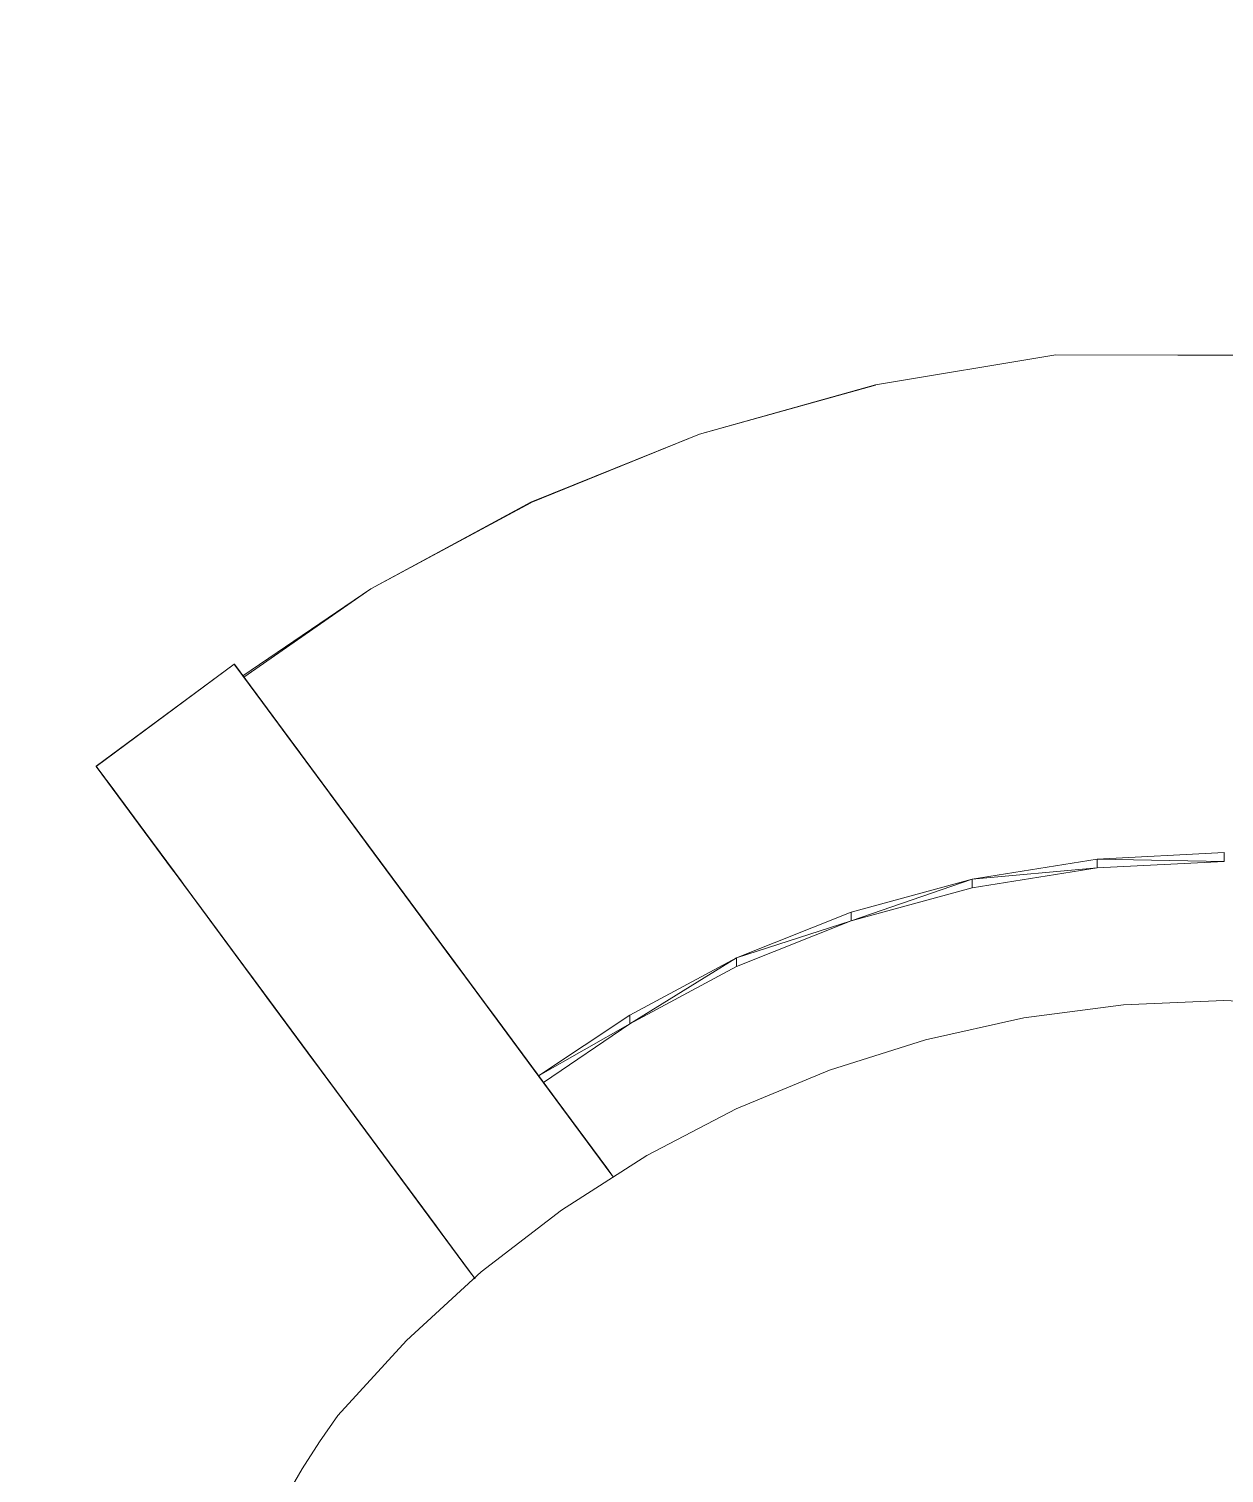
# Model space of a CAD drawing. Extents: x -566 to 72611, y -487 to 32334.
# Drawn here: x 143.6 to 151.44, y 69.46 to 78.94 of the extents above; entities that cross this region are included whole.
import ezdxf

# ---------------------------------------------------------------- set-up
doc = ezdxf.new("R2010")
doc.units = 0
doc.header["$LTSCALE"] = 0.5
doc.header["$MEASUREMENT"] = 0
doc.layers.add('floor', color=7, linetype='CONTINUOUS', lineweight=5, true_color=0xcfcfcf)
doc.layers.add('layout', color=7, linetype='CONTINUOUS', lineweight=5, true_color=0xcfcfcf)

msp = doc.modelspace()

# ---------------------------------------------------------------- hatches: boundary and pattern name
at = {"layer": 'floor'}
h = msp.add_hatch(dxfattribs=at)
h.set_pattern_fill('ANSI37', color=256, scale=100, angle=45)
h.set_pattern_definition([(90, (243.028, 267.632), (-12.5, 9e-16), []), (180, (243.028, 267.632), (-9e-16, -12.5), [])])
h.paths.add_polyline_path([(253.46925, 349.5), (154.11744, 349.5), (154.11744, 348.5), (101.14781, 348.5), (101.14781, 349.5), (0, 349.5), (0, 344.5), (36, 344.5, -0.338357), (0, 308.66941), (0, 308.5), (0, 173.75), (253.46925, 173.75)])
h.paths.add_polyline_path([(36, 344.5), (0, 344.5), (0, 308.66941, 0.338357)], flags=17)
h.paths.add_polyline_path([(253.46925, 173.75), (0, 173.75), (0, 173.74997), (0, 169.75), (253.46925, 169.75)])
h.paths.add_polyline_path([(253.46925, 169.75), (0, 169.75), (0, 149.21137), (36, 149.21137, -0.338357), (0, 113.38078), (0, 113.21137), (0, 29.94998), (0, -5), (253.46925, -5)])
h.paths.add_polyline_path([(36, 149.21137), (0, 149.21137), (0, 113.38078, 0.338357)], flags=17)
h.paths.add_polyline_path([(575.25, 169.75), (510, 169.75), (474.75, 169.75), (327.5, 169.75), (285.46925, 169.75), (285.46925, 165.75), (253.46925, 165.75), (253.46925, -5), (263.99725, -5), (263.99725, 95.99051), (287, 95.99051), (287, 97.5), (292, 97.5), (292, -5), (341.25, -5), (341.25, 13.02988), (341.25012, 15.02988), (346.24839, 15.02988, 0.3610852), (374.08728, 41.24999), (346.25012, 41.24999), (346.25012, 42.99999), (341.25, 42.99999), (341.25, 44.99999), (341.25, 97.5), (357.75, 97.5), (405.75, 97.5), (575.25, 97.5)])

# ---------------------------------------------------------------- linework, layer by layer
at = {"layer": 'layout'}
for points in [[(149.15619, 76.60137, 98.96098), (149.15619, 76.60137, 98.96098), (149.15707, 76.60015, 99.00117), (150.34036, 76.79638, 98.95024)], [(152.73882, 76.79241, 98.96279), (152.73882, 76.79241, 98.96279), (150.34036, 76.79638, 98.95024), (152.73806, 76.79119, 99.00298)], [(149.15619, 76.60137, 98.96098), (149.15619, 76.60137, 98.96098), (149.15615, 76.59881, 98.92074), (148.00245, 76.27763, 98.9829)], [(146.89417, 75.82964, 99.01575), (146.89417, 75.82964, 99.01575), (146.89606, 75.8289, 99.05592), (148.00245, 76.27763, 98.9829)], [(146.89417, 75.82964, 99.01575), (146.89417, 75.82964, 99.01575), (146.89392, 75.82707, 98.97552), (145.84549, 75.26297, 99.05909)], [(145.01198, 74.68268, 99.38858), (145.01198, 74.68268, 99.38858), (145.0056, 74.69131, 99.41594), (145.84549, 75.26297, 99.05909)], [(144.04286, 74.09808, 99.13116), (144.04286, 74.09808, 99.13116), (144.04365, 74.0971, 99.17127), (144.94908, 74.76774, 99.13116)], [(144.94908, 74.76774, 99.13116), (144.94908, 74.76774, 99.13116), (145.5591, 73.94234, 98.9153), (145.00365, 74.69388, 98.91173)], [(145.50568, 74.01461, 99.05018), (145.50568, 74.01461, 99.05018), (145.5591, 73.94234, 98.9153), (144.94908, 74.76774, 99.13116)], [(145.4508, 74.08896, 99.18358), (145.4508, 74.08896, 99.18358), (145.50568, 74.01461, 99.05018), (144.94908, 74.76774, 99.13116)], [(144.94981, 74.76676, 99.17127), (144.94981, 74.76676, 99.17127), (145.4508, 74.08896, 99.18358), (144.94908, 74.76774, 99.13116)], [(144.95327, 74.76211, 99.21101), (144.95327, 74.76211, 99.21101), (145.4508, 74.08896, 99.18358), (144.94981, 74.76676, 99.17127)], [(145.39446, 74.16514, 99.31546), (145.39446, 74.16514, 99.31546), (145.4508, 74.08896, 99.18358), (144.95327, 74.76211, 99.21101)], [(144.95942, 74.7538, 99.24994), (144.95942, 74.7538, 99.24994), (145.39446, 74.16514, 99.31546), (144.95327, 74.76211, 99.21101)], [(144.96818, 74.74193, 99.28759), (144.96818, 74.74193, 99.28759), (145.39446, 74.16514, 99.31546), (144.95942, 74.7538, 99.24994)], [(144.97944, 74.72677, 99.32354), (144.97944, 74.72677, 99.32354), (145.39446, 74.16514, 99.31546), (144.96818, 74.74193, 99.28759)], [(145.37827, 74.18703, 99.349), (145.37827, 74.18703, 99.349), (145.39446, 74.16514, 99.31546), (144.97944, 74.72677, 99.32354)], [(144.99307, 74.70831, 99.35736), (144.99307, 74.70831, 99.35736), (145.37827, 74.18703, 99.349), (144.97944, 74.72677, 99.32354)], [(145.36014, 74.21161, 99.37991), (145.36014, 74.21161, 99.37991), (145.37827, 74.18703, 99.349), (144.99307, 74.70831, 99.35736)], [(145.00895, 74.68679, 99.38866), (145.00895, 74.68679, 99.38866), (145.36014, 74.21161, 99.37991), (144.99307, 74.70831, 99.35736)], [(145.00365, 74.69388, 98.91173), (145.00365, 74.69388, 98.91173), (145.61106, 73.87203, 98.77898), (145.05659, 74.62222, 98.69127)], [(145.5591, 73.94234, 98.9153), (145.5591, 73.94234, 98.9153), (145.61106, 73.87203, 98.77898), (145.00365, 74.69388, 98.91173)], [(145.34019, 74.23863, 99.40791), (145.34019, 74.23863, 99.40791), (145.36014, 74.21161, 99.37991), (145.00895, 74.68679, 99.38866)], [(145.02684, 74.66257, 99.41708), (145.02684, 74.66257, 99.41708), (145.34019, 74.23863, 99.40791), (145.00895, 74.68679, 99.38866)], [(145.31865, 74.26773, 99.43272), (145.31865, 74.26773, 99.43272), (145.34019, 74.23863, 99.40791), (145.02684, 74.66257, 99.41708)], [(145.04661, 74.6358, 99.44228), (145.04661, 74.6358, 99.44228), (145.31865, 74.26773, 99.43272), (145.02684, 74.66257, 99.41708)], [(145.29565, 74.29891, 99.45412), (145.29565, 74.29891, 99.45412), (145.31865, 74.26773, 99.43272), (145.04661, 74.6358, 99.44228)], [(145.06791, 74.60694, 99.46399), (145.06791, 74.60694, 99.46399), (145.29565, 74.29891, 99.45412), (145.04661, 74.6358, 99.44228)], [(145.05659, 74.62222, 98.69127), (145.05659, 74.62222, 98.69127), (145.71048, 73.73765, 98.50219), (145.10788, 74.55289, 98.46982)], [(145.6615, 73.8038, 98.64127), (145.6615, 73.8038, 98.64127), (145.71048, 73.73765, 98.50219), (145.05659, 74.62222, 98.69127)], [(145.61106, 73.87203, 98.77898), (145.61106, 73.87203, 98.77898), (145.6615, 73.8038, 98.64127), (145.05659, 74.62222, 98.69127)], [(145.27149, 74.33156, 99.47189), (145.27149, 74.33156, 99.47189), (145.29565, 74.29891, 99.45412), (145.06791, 74.60694, 99.46399)], [(145.08141, 74.58872, 99.47467), (145.08141, 74.58872, 99.47467), (145.27149, 74.33156, 99.47189), (145.06791, 74.60694, 99.46399)], [(145.2463, 74.36556, 99.48589), (145.2463, 74.36556, 99.48589), (145.27149, 74.33156, 99.47189), (145.08141, 74.58872, 99.47467)], [(145.11439, 74.54409, 99.49591), (145.11439, 74.54409, 99.49591), (145.2463, 74.36556, 99.48589), (145.08141, 74.58872, 99.47467)], [(145.08141, 74.58872, 99.47467), (145.08141, 74.58872, 99.47467), (145.0906, 74.57624, 99.48193), (145.11439, 74.54409, 99.49591)], [(145.10788, 74.55289, 98.46982), (145.10788, 74.55289, 98.46982), (145.75788, 73.67345, 98.3618), (145.15741, 74.48588, 98.2474)], [(145.71048, 73.73765, 98.50219), (145.71048, 73.73765, 98.50219), (145.75788, 73.67345, 98.3618), (145.10788, 74.55289, 98.46982)], [(145.22044, 74.40065, 99.49599), (145.22044, 74.40065, 99.49599), (145.2463, 74.36556, 99.48589), (145.11439, 74.54409, 99.49591)], [(145.1408, 74.50838, 99.50204), (145.1408, 74.50838, 99.50204), (145.22044, 74.40065, 99.49599), (145.11439, 74.54409, 99.49591)], [(145.19404, 74.43636, 99.50208), (145.19404, 74.43636, 99.50208), (145.22044, 74.40065, 99.49599), (145.1408, 74.50838, 99.50204)], [(145.16739, 74.47243, 99.5041), (145.16739, 74.47243, 99.5041), (145.19404, 74.43636, 99.50208), (145.1408, 74.50838, 99.50204)], [(145.15741, 74.48588, 98.2474), (145.15741, 74.48588, 98.2474), (145.84812, 73.55142, 98.07724), (145.20529, 74.42107, 98.02406)], [(145.80376, 73.61133, 98.22014), (145.80376, 73.61133, 98.22014), (145.84812, 73.55142, 98.07724), (145.15741, 74.48588, 98.2474)], [(145.75788, 73.67345, 98.3618), (145.75788, 73.67345, 98.3618), (145.80376, 73.61133, 98.22014), (145.15741, 74.48588, 98.2474)], [(145.20529, 74.42107, 98.02406), (145.20529, 74.42107, 98.02406), (145.89083, 73.49358, 97.93317), (145.25141, 74.35871, 97.79981)], [(145.84812, 73.55142, 98.07724), (145.84812, 73.55142, 98.07724), (145.89083, 73.49358, 97.93317), (145.20529, 74.42107, 98.02406)], [(145.25141, 74.35871, 97.79981), (145.25141, 74.35871, 97.79981), (145.97163, 73.38426, 97.64159), (145.29589, 74.29855, 97.57471)], [(145.93202, 73.43782, 97.78793), (145.93202, 73.43782, 97.78793), (145.97163, 73.38426, 97.64159), (145.25141, 74.35871, 97.79981)], [(145.89083, 73.49358, 97.93317), (145.89083, 73.49358, 97.93317), (145.93202, 73.43782, 97.78793), (145.25141, 74.35871, 97.79981)], [(145.29589, 74.29855, 97.57471), (145.29589, 74.29855, 97.57471), (146.01477, 73.32581, 97.40278), (145.3386, 74.24071, 97.34877)], [(145.97163, 73.38426, 97.64159), (145.97163, 73.38426, 97.64159), (146.01477, 73.32581, 97.40278), (145.29589, 74.29855, 97.57471)], [(145.3386, 74.24071, 97.34877), (145.3386, 74.24071, 97.34877), (146.05614, 73.2698, 97.16315), (145.37961, 74.18532, 97.12204)], [(146.01477, 73.32581, 97.40278), (146.01477, 73.32581, 97.40278), (146.05614, 73.2698, 97.16315), (145.3386, 74.24071, 97.34877)], [(145.37961, 74.18532, 97.12204), (145.37961, 74.18532, 97.12204), (146.09551, 73.21661, 96.92383), (145.41886, 74.13212, 96.89454)], [(146.05614, 73.2698, 97.16315), (146.05614, 73.2698, 97.16315), (146.09551, 73.21661, 96.92383), (145.37961, 74.18532, 97.12204)], [(145.41886, 74.13212, 96.89454), (145.41886, 74.13212, 96.89454), (146.12745, 73.17333, 96.7232), (145.45658, 74.08113, 96.66515)], [(146.09551, 73.21661, 96.92383), (146.09551, 73.21661, 96.92383), (146.12745, 73.17333, 96.7232), (145.41886, 74.13212, 96.89454)], [(144.04286, 74.09808, 99.13116), (144.04286, 74.09808, 99.13116), (144.0975, 74.0241, 98.91173), (144.65295, 73.27269, 98.9153)], [(144.59953, 73.34496, 99.05018), (144.59953, 73.34496, 99.05018), (144.04286, 74.09808, 99.13116), (144.65295, 73.27269, 98.9153)], [(144.54458, 73.41918, 99.18358), (144.54458, 73.41918, 99.18358), (144.04286, 74.09808, 99.13116), (144.59953, 73.34496, 99.05018)], [(144.04365, 74.0971, 99.17127), (144.04365, 74.0971, 99.17127), (144.04286, 74.09808, 99.13116), (144.54458, 73.41918, 99.18358)], [(144.04706, 74.09233, 99.21101), (144.04706, 74.09233, 99.21101), (144.04365, 74.0971, 99.17127), (144.54458, 73.41918, 99.18358)], [(144.48824, 73.49548, 99.31546), (144.48824, 73.49548, 99.31546), (144.04706, 74.09233, 99.21101), (144.54458, 73.41918, 99.18358)], [(144.0532, 74.08402, 99.24994), (144.0532, 74.08402, 99.24994), (144.04706, 74.09233, 99.21101), (144.48824, 73.49548, 99.31546)], [(144.06196, 74.07216, 99.28759), (144.06196, 74.07216, 99.28759), (144.0532, 74.08402, 99.24994), (144.48824, 73.49548, 99.31546)], [(144.07322, 74.057, 99.32354), (144.07322, 74.057, 99.32354), (144.06196, 74.07216, 99.28759), (144.48824, 73.49548, 99.31546)], [(144.47212, 73.51737, 99.349), (144.47212, 73.51737, 99.349), (144.07322, 74.057, 99.32354), (144.48824, 73.49548, 99.31546)], [(144.08691, 74.03853, 99.35736), (144.08691, 74.03853, 99.35736), (144.07322, 74.057, 99.32354), (144.47212, 73.51737, 99.349)], [(144.45392, 73.54183, 99.37991), (144.45392, 73.54183, 99.37991), (144.08691, 74.03853, 99.35736), (144.47212, 73.51737, 99.349)], [(144.10279, 74.01701, 99.38866), (144.10279, 74.01701, 99.38866), (144.08691, 74.03853, 99.35736), (144.45392, 73.54183, 99.37991)], [(144.0975, 74.0241, 98.91173), (144.0975, 74.0241, 98.91173), (144.15043, 73.95257, 98.69127), (144.70491, 73.20238, 98.77898)], [(144.65295, 73.27269, 98.9153), (144.65295, 73.27269, 98.9153), (144.0975, 74.0241, 98.91173), (144.70491, 73.20238, 98.77898)], [(144.43403, 73.56885, 99.40791), (144.43403, 73.56885, 99.40791), (144.10279, 74.01701, 99.38866), (144.45392, 73.54183, 99.37991)], [(144.12068, 73.9928, 99.41708), (144.12068, 73.9928, 99.41708), (144.10279, 74.01701, 99.38866), (144.43403, 73.56885, 99.40791)], [(145.45658, 74.08113, 96.66515), (145.45658, 74.08113, 96.66515), (146.15885, 73.13089, 96.52348), (145.48767, 74.03907, 96.46996)], [(146.12745, 73.17333, 96.7232), (146.12745, 73.17333, 96.7232), (146.15885, 73.13089, 96.52348), (145.45658, 74.08113, 96.66515)], [(145.48767, 74.03907, 96.46996), (145.48767, 74.03907, 96.46996), (146.18988, 73.08895, 96.32362), (145.51858, 73.99725, 96.27345)], [(146.15885, 73.13089, 96.52348), (146.15885, 73.13089, 96.52348), (146.18988, 73.08895, 96.32362), (145.48767, 74.03907, 96.46996)], [(144.41243, 73.59808, 99.43272), (144.41243, 73.59808, 99.43272), (144.12068, 73.9928, 99.41708), (144.43403, 73.56885, 99.40791)], [(144.14039, 73.96614, 99.44228), (144.14039, 73.96614, 99.44228), (144.12068, 73.9928, 99.41708), (144.41243, 73.59808, 99.43272)], [(144.38949, 73.62914, 99.45412), (144.38949, 73.62914, 99.45412), (144.14039, 73.96614, 99.44228), (144.41243, 73.59808, 99.43272)], [(144.16175, 73.93728, 99.46399), (144.16175, 73.93728, 99.46399), (144.14039, 73.96614, 99.44228), (144.38949, 73.62914, 99.45412)], [(144.15043, 73.95257, 98.69127), (144.15043, 73.95257, 98.69127), (144.20166, 73.88323, 98.46981), (144.80427, 73.06787, 98.50219)], [(144.70491, 73.20238, 98.77898), (144.70491, 73.20238, 98.77898), (144.15043, 73.95257, 98.69127), (144.75535, 73.13402, 98.64127)], [(144.80427, 73.06787, 98.50219), (144.80427, 73.06787, 98.50219), (144.15043, 73.95257, 98.69127), (144.75535, 73.13402, 98.64127)], [(144.36527, 73.66179, 99.47189), (144.36527, 73.66179, 99.47189), (144.16175, 73.93728, 99.46399), (144.38949, 73.62914, 99.45412)], [(144.17526, 73.91894, 99.47467), (144.17526, 73.91894, 99.47467), (144.16175, 73.93728, 99.46399), (144.36527, 73.66179, 99.47189)], [(144.34015, 73.6959, 99.48589), (144.34015, 73.6959, 99.48589), (144.17526, 73.91894, 99.47467), (144.36527, 73.66179, 99.47189)], [(144.20817, 73.87443, 99.49591), (144.20817, 73.87443, 99.49591), (144.17526, 73.91894, 99.47467), (144.34015, 73.6959, 99.48589)], [(145.51858, 73.99725, 96.27345), (145.51858, 73.99725, 96.27345), (146.22042, 73.04762, 96.1236), (145.54906, 73.95604, 96.07679)], [(146.18988, 73.08895, 96.32362), (146.18988, 73.08895, 96.32362), (146.22042, 73.04762, 96.1236), (145.51858, 73.99725, 96.27345)], [(145.54906, 73.95604, 96.07679), (145.54906, 73.95604, 96.07679), (146.25066, 73.00678, 95.92342), (145.57918, 73.9152, 95.87997)], [(146.22042, 73.04762, 96.1236), (146.22042, 73.04762, 96.1236), (146.25066, 73.00678, 95.92342), (145.54906, 73.95604, 96.07679)], [(145.57918, 73.9152, 95.87997), (145.57918, 73.9152, 95.87997), (146.28042, 72.96643, 95.7231), (145.60887, 73.87509, 95.68301)], [(146.25066, 73.00678, 95.92342), (146.25066, 73.00678, 95.92342), (146.28042, 72.96643, 95.7231), (145.57918, 73.9152, 95.87997)], [(144.20166, 73.88323, 98.46981), (144.20166, 73.88323, 98.46981), (144.25125, 73.8161, 98.2474), (144.85173, 73.00367, 98.3618)], [(144.80427, 73.06787, 98.50219), (144.80427, 73.06787, 98.50219), (144.20166, 73.88323, 98.46981), (144.85173, 73.00367, 98.3618)], [(144.31423, 73.73087, 99.49599), (144.31423, 73.73087, 99.49599), (144.20817, 73.87443, 99.49591), (144.34015, 73.6959, 99.48589)], [(144.23458, 73.83872, 99.50204), (144.23458, 73.83872, 99.50204), (144.20817, 73.87443, 99.49591), (144.31423, 73.73087, 99.49599)], [(144.28788, 73.76658, 99.50208), (144.28788, 73.76658, 99.50208), (144.23458, 73.83872, 99.50204), (144.31423, 73.73087, 99.49599)], [(144.26123, 73.80265, 99.5041), (144.26123, 73.80265, 99.5041), (144.23458, 73.83872, 99.50204), (144.28788, 73.76658, 99.50208)], [(145.60887, 73.87509, 95.68301), (145.60887, 73.87509, 95.68301), (146.3098, 72.92669, 95.52263), (145.6382, 73.83535, 95.4859)], [(146.28042, 72.96643, 95.7231), (146.28042, 72.96643, 95.7231), (146.3098, 72.92669, 95.52263), (145.60887, 73.87509, 95.68301)], [(145.6382, 73.83535, 95.4859), (145.6382, 73.83535, 95.4859), (146.33883, 72.88743, 95.32201), (145.6671, 73.79622, 95.28864)], [(146.3098, 72.92669, 95.52263), (146.3098, 72.92669, 95.52263), (146.33883, 72.88743, 95.32201), (145.6382, 73.83535, 95.4859)], [(146.28936, 72.95432, 69.60521), (146.28936, 72.95432, 69.60521), (145.63991, 73.83303, 69.78666), (146.34844, 72.87435, 70.13375)], [(145.69911, 73.75305, 70.31632), (145.69911, 73.75305, 70.31632), (146.34844, 72.87435, 70.13375), (145.63991, 73.83303, 69.78666)], [(144.25125, 73.8161, 98.2474), (144.25125, 73.8161, 98.2474), (144.29908, 73.75142, 98.02406), (144.9419, 72.88164, 98.07724)], [(144.8976, 72.94156, 98.22014), (144.8976, 72.94156, 98.22014), (144.25125, 73.8161, 98.2474), (144.9419, 72.88164, 98.07724)], [(144.85173, 73.00367, 98.3618), (144.85173, 73.00367, 98.3618), (144.25125, 73.8161, 98.2474), (144.8976, 72.94156, 98.22014)], [(144.29908, 73.75142, 98.02406), (144.29908, 73.75142, 98.02406), (144.34526, 73.68893, 97.79981), (144.98467, 72.8238, 97.93317)], [(144.9419, 72.88164, 98.07724), (144.9419, 72.88164, 98.07724), (144.29908, 73.75142, 98.02406), (144.98467, 72.8238, 97.93317)], [(145.6671, 73.79622, 95.28864), (145.6671, 73.79622, 95.28864), (146.36736, 72.84879, 95.12125), (145.69564, 73.7577, 95.09125)], [(146.33883, 72.88743, 95.32201), (146.33883, 72.88743, 95.32201), (146.36736, 72.84879, 95.12125), (145.6671, 73.79622, 95.28864)], [(145.69564, 73.7577, 95.09125), (145.69564, 73.7577, 95.09125), (146.39559, 72.81064, 94.92035), (145.72375, 73.71967, 94.8937)], [(146.36736, 72.84879, 95.12125), (146.36736, 72.84879, 95.12125), (146.39559, 72.81064, 94.92035), (145.69564, 73.7577, 95.09125)], [(146.40813, 72.79365, 70.66154), (146.40813, 72.79365, 70.66154), (146.34844, 72.87435, 70.13375), (145.69911, 73.75305, 70.31632)], [(145.75904, 73.67186, 70.84637), (145.75904, 73.67186, 70.84637), (146.40813, 72.79365, 70.66154), (145.69911, 73.75305, 70.31632)], [(144.34526, 73.68893, 97.79981), (144.34526, 73.68893, 97.79981), (144.38967, 73.62877, 97.57471), (145.06541, 72.71448, 97.64159)], [(145.02586, 72.76804, 97.78793), (145.02586, 72.76804, 97.78793), (144.34526, 73.68893, 97.79981), (145.06541, 72.71448, 97.64159)], [(144.98467, 72.8238, 97.93317), (144.98467, 72.8238, 97.93317), (144.34526, 73.68893, 97.79981), (145.02586, 72.76804, 97.78793)], [(145.72375, 73.71967, 94.8937), (145.72375, 73.71967, 94.8937), (146.42334, 72.77298, 94.71931), (145.75149, 73.68213, 94.69602)], [(146.39559, 72.81064, 94.92035), (146.39559, 72.81064, 94.92035), (146.42334, 72.77298, 94.71931), (145.72375, 73.71967, 94.8937)], [(145.75149, 73.68213, 94.69602), (145.75149, 73.68213, 94.69602), (146.45066, 72.73605, 94.51851), (145.77881, 73.64508, 94.49821)], [(146.42334, 72.77298, 94.71931), (146.42334, 72.77298, 94.71931), (146.45066, 72.73605, 94.51851), (145.75149, 73.68213, 94.69602)], [(146.46855, 72.71184, 71.18913), (146.46855, 72.71184, 71.18913), (146.40813, 72.79365, 70.66154), (145.75904, 73.67186, 70.84637)], [(145.81976, 73.58969, 71.3762), (145.81976, 73.58969, 71.3762), (146.46855, 72.71184, 71.18913), (145.75904, 73.67186, 70.84637)], [(145.77881, 73.64508, 94.49821), (145.77881, 73.64508, 94.49821), (146.45066, 72.73605, 94.51851), (145.80583, 73.60852, 94.29983)], [(144.38967, 73.62877, 97.57471), (144.38967, 73.62877, 97.57471), (144.43239, 73.57105, 97.34878), (145.10861, 72.65603, 97.40278)], [(145.06541, 72.71448, 97.64159), (145.06541, 72.71448, 97.64159), (144.38967, 73.62877, 97.57471), (145.10861, 72.65603, 97.40278)], [(144.43239, 73.57105, 97.34878), (144.43239, 73.57105, 97.34878), (144.47339, 73.51554, 97.12204), (145.14999, 72.60015, 97.16315)], [(145.10861, 72.65603, 97.40278), (145.10861, 72.65603, 97.40278), (144.43239, 73.57105, 97.34878), (145.14999, 72.60015, 97.16315)], [(145.80583, 73.60852, 94.29983), (145.80583, 73.60852, 94.29983), (146.59437, 72.54163, 93.45466), (145.94936, 73.41434, 93.23678)], [(146.45066, 72.73605, 94.51851), (146.45066, 72.73605, 94.51851), (146.59437, 72.54163, 93.45466), (145.80583, 73.60852, 94.29983)], [(146.52976, 72.62906, 71.7165), (146.52976, 72.62906, 71.7165), (146.46855, 72.71184, 71.18913), (145.81976, 73.58969, 71.3762)], [(145.88115, 73.50666, 71.90582), (145.88115, 73.50666, 71.90582), (146.52976, 72.62906, 71.7165), (145.81976, 73.58969, 71.3762)], [(144.47339, 73.51554, 97.12204), (144.47339, 73.51554, 97.12204), (144.5127, 73.46247, 96.89454), (145.18935, 72.54684, 96.92383)], [(145.14999, 72.60015, 97.16315), (145.14999, 72.60015, 97.16315), (144.47339, 73.51554, 97.12204), (145.18935, 72.54684, 96.92383)], [(144.5127, 73.46247, 96.89454), (144.5127, 73.46247, 96.89454), (144.55042, 73.41136, 96.66515), (145.2213, 72.50367, 96.7232)], [(145.18935, 72.54684, 96.92383), (145.18935, 72.54684, 96.92383), (144.5127, 73.46247, 96.89454), (145.2213, 72.50367, 96.7232)], [(146.59163, 72.54529, 72.24366), (146.59163, 72.54529, 72.24366), (146.52976, 72.62906, 71.7165), (145.88115, 73.50666, 71.90582)], [(145.94334, 73.42253, 72.43523), (145.94334, 73.42253, 72.43523), (146.59163, 72.54529, 72.24366), (145.88115, 73.50666, 71.90582)], [(150.6108, 73.48825, 89.87753), (150.6108, 73.48825, 89.87753), (149.79055, 73.35758, 89.88611), (150.61067, 73.43076, 88.98798)], [(150.61067, 73.43076, 88.98798), (150.61067, 73.43076, 88.98798), (151.44454, 73.47326, 88.98511), (150.6108, 73.48825, 89.87753)], [(151.44467, 73.53087, 89.87466), (151.44467, 73.53087, 89.87466), (150.6108, 73.48825, 89.87753), (151.44454, 73.47326, 88.98511)], [(144.55042, 73.41136, 96.66515), (144.55042, 73.41136, 96.66515), (144.58152, 73.36929, 96.46996), (145.25269, 72.46112, 96.52348)], [(145.2213, 72.50367, 96.7232), (145.2213, 72.50367, 96.7232), (144.55042, 73.41136, 96.66515), (145.25269, 72.46112, 96.52348)], [(144.58152, 73.36929, 96.46996), (144.58152, 73.36929, 96.46996), (144.61236, 73.32747, 96.27345), (145.28366, 72.41918, 96.32362)], [(145.25269, 72.46112, 96.52348), (145.25269, 72.46112, 96.52348), (144.58152, 73.36929, 96.46996), (145.28366, 72.41918, 96.32362)], [(146.65424, 72.46055, 72.77061), (146.65424, 72.46055, 72.77061), (146.59163, 72.54529, 72.24366), (145.94334, 73.42253, 72.43523)], [(145.94334, 73.42253, 72.43523), (145.94334, 73.42253, 72.43523), (146.65424, 72.46055, 72.77061), (146.00625, 73.33742, 72.96442)], [(145.94936, 73.41434, 93.23678), (145.94936, 73.41434, 93.23678), (147.01615, 71.97094, 90.33164), (146.36876, 72.84696, 90.13161)], [(146.59437, 72.54163, 93.45466), (146.59437, 72.54163, 93.45466), (147.01615, 71.97094, 90.33164), (145.94936, 73.41434, 93.23678)], [(149.79041, 73.30009, 88.99655), (149.79041, 73.30009, 88.99655), (149.79055, 73.35758, 89.88611), (148.99731, 73.08342, 89.01069)], [(148.99744, 73.14092, 89.90024), (148.99744, 73.14092, 89.90024), (148.99731, 73.08342, 89.01069), (149.79055, 73.35758, 89.88611)], [(149.79041, 73.30009, 88.99655), (149.79041, 73.30009, 88.99655), (150.61067, 73.43076, 88.98798), (149.79055, 73.35758, 89.88611)], [(144.61236, 73.32747, 96.27345), (144.61236, 73.32747, 96.27345), (144.64285, 73.28626, 96.07679), (145.31427, 72.37784, 96.1236)], [(145.28366, 72.41918, 96.32362), (145.28366, 72.41918, 96.32362), (144.61236, 73.32747, 96.27345), (145.31427, 72.37784, 96.1236)], [(144.64285, 73.28626, 96.07679), (144.64285, 73.28626, 96.07679), (144.67296, 73.24554, 95.87997), (145.34444, 72.337, 95.92342)], [(145.31427, 72.37784, 96.1236), (145.31427, 72.37784, 96.1236), (144.64285, 73.28626, 96.07679), (145.34444, 72.337, 95.92342)], [(146.71764, 72.37484, 73.29733), (146.71764, 72.37484, 73.29733), (146.65424, 72.46055, 72.77061), (146.00625, 73.33742, 72.96442)], [(146.06983, 73.25134, 73.49339), (146.06983, 73.25134, 73.49339), (146.71764, 72.37484, 73.29733), (146.00625, 73.33742, 72.96442)], [(144.67296, 73.24554, 95.87997), (144.67296, 73.24554, 95.87997), (144.70266, 73.20531, 95.68301), (145.37426, 72.29665, 95.7231)], [(145.34444, 72.337, 95.92342), (145.34444, 72.337, 95.92342), (144.67296, 73.24554, 95.87997), (145.37426, 72.29665, 95.7231)], [(144.70266, 73.20531, 95.68301), (144.70266, 73.20531, 95.68301), (144.73198, 73.1657, 95.4859), (145.40365, 72.25691, 95.52263)], [(145.37426, 72.29665, 95.7231), (145.37426, 72.29665, 95.7231), (144.70266, 73.20531, 95.68301), (145.40365, 72.25691, 95.52263)], [(144.73198, 73.1657, 95.4859), (144.73198, 73.1657, 95.4859), (144.76088, 73.12657, 95.28864), (145.43261, 72.21766, 95.32201)], [(145.40365, 72.25691, 95.52263), (145.40365, 72.25691, 95.52263), (144.73198, 73.1657, 95.4859), (145.43261, 72.21766, 95.32201)], [(145.3832, 72.28454, 69.60521), (145.3832, 72.28454, 69.60521), (145.44222, 72.2047, 70.13375), (144.73375, 73.16325, 69.78666)], [(144.79289, 73.08328, 70.31632), (144.79289, 73.08328, 70.31632), (144.73375, 73.16325, 69.78666), (145.44222, 72.2047, 70.13375)], [(146.78171, 72.28814, 73.82384), (146.78171, 72.28814, 73.82384), (146.71764, 72.37484, 73.29733), (146.06983, 73.25134, 73.49339)], [(146.13421, 73.16428, 74.02213), (146.13421, 73.16428, 74.02213), (146.78171, 72.28814, 73.82384), (146.06983, 73.25134, 73.49339)], [(146.84651, 72.20046, 74.35011), (146.84651, 72.20046, 74.35011), (146.78171, 72.28814, 73.82384), (146.13421, 73.16428, 74.02213)], [(146.19931, 73.07611, 74.55066), (146.19931, 73.07611, 74.55066), (146.84651, 72.20046, 74.35011), (146.13421, 73.16428, 74.02213)], [(144.76088, 73.12657, 95.28864), (144.76088, 73.12657, 95.28864), (144.78942, 73.08793, 95.09125), (145.46121, 72.17902, 95.12125)], [(145.43261, 72.21766, 95.32201), (145.43261, 72.21766, 95.32201), (144.76088, 73.12657, 95.28864), (145.46121, 72.17902, 95.12125)], [(144.78942, 73.08793, 95.09125), (144.78942, 73.08793, 95.09125), (144.81759, 73.0499, 94.89371), (145.48938, 72.14087, 94.92035)], [(145.46121, 72.17902, 95.12125), (145.46121, 72.17902, 95.12125), (144.78942, 73.08793, 95.09125), (145.48938, 72.14087, 94.92035)], [(145.50197, 72.12387, 70.66154), (145.50197, 72.12387, 70.66154), (144.79289, 73.08328, 70.31632), (145.44222, 72.2047, 70.13375)], [(144.85288, 73.00208, 70.84637), (144.85288, 73.00208, 70.84637), (144.79289, 73.08328, 70.31632), (145.50197, 72.12387, 70.66154)], [(146.9121, 72.11181, 74.87617), (146.9121, 72.11181, 74.87617), (146.84651, 72.20046, 74.35011), (146.19931, 73.07611, 74.55066)], [(146.26514, 72.98709, 75.07896), (146.26514, 72.98709, 75.07896), (146.9121, 72.11181, 74.87617), (146.19931, 73.07611, 74.55066)], [(148.24448, 72.78426, 89.03014), (148.24448, 72.78426, 89.03014), (148.99731, 73.08342, 89.01069), (148.24461, 72.84176, 89.9197)], [(148.99744, 73.14092, 89.90024), (148.99744, 73.14092, 89.90024), (148.24461, 72.84176, 89.9197), (148.99731, 73.08342, 89.01069)], [(144.81759, 73.0499, 94.89371), (144.81759, 73.0499, 94.89371), (144.84528, 73.01236, 94.69602), (145.51718, 72.10333, 94.71931)], [(145.48938, 72.14087, 94.92035), (145.48938, 72.14087, 94.92035), (144.81759, 73.0499, 94.89371), (145.51718, 72.10333, 94.71931)], [(144.84528, 73.01236, 94.69602), (144.84528, 73.01236, 94.69602), (144.87266, 72.97543, 94.49821), (145.5445, 72.06627, 94.51851)], [(145.51718, 72.10333, 94.71931), (145.51718, 72.10333, 94.71931), (144.84528, 73.01236, 94.69602), (145.5445, 72.06627, 94.51851)], [(145.56239, 72.04206, 71.18913), (145.56239, 72.04206, 71.18913), (144.85288, 73.00208, 70.84637), (145.50197, 72.12387, 70.66154)], [(144.91354, 72.92003, 71.3762), (144.91354, 72.92003, 71.3762), (144.85288, 73.00208, 70.84637), (145.56239, 72.04206, 71.18913)], [(144.87266, 72.97543, 94.49821), (144.87266, 72.97543, 94.49821), (144.89961, 72.93887, 94.29983), (145.5445, 72.06627, 94.51851)], [(146.97836, 72.02206, 75.402), (146.97836, 72.02206, 75.402), (146.9121, 72.11181, 74.87617), (146.26514, 72.98709, 75.07896)], [(146.33171, 72.89709, 75.60703), (146.33171, 72.89709, 75.60703), (146.97836, 72.02206, 75.402), (146.26514, 72.98709, 75.07896)], [(144.89961, 72.93887, 94.29983), (144.89961, 72.93887, 94.29983), (145.0432, 72.74456, 93.23678), (145.68815, 71.87185, 93.45466)], [(145.5445, 72.06627, 94.51851), (145.5445, 72.06627, 94.51851), (144.89961, 72.93887, 94.29983), (145.68815, 71.87185, 93.45466)], [(145.0432, 72.74456, 93.23678), (145.0432, 72.74456, 93.23678), (144.89961, 72.93887, 94.29983), (145.46254, 72.17718, 90.13162)], [(145.62354, 71.9594, 71.7165), (145.62354, 71.9594, 71.7165), (144.91354, 72.92003, 71.3762), (145.56239, 72.04206, 71.18913)], [(144.975, 72.83688, 71.90582), (144.975, 72.83688, 71.90582), (144.91354, 72.92003, 71.3762), (145.62354, 71.9594, 71.7165)], [(147.0456, 71.93108, 75.92941), (147.0456, 71.93108, 75.92941), (146.97836, 72.02206, 75.402), (146.33171, 72.89709, 75.60703)], [(146.3987, 72.80636, 76.1329), (146.3987, 72.80636, 76.1329), (147.0456, 71.93108, 75.92941), (146.33171, 72.89709, 75.60703)], [(145.68548, 71.87564, 72.24366), (145.68548, 71.87564, 72.24366), (144.975, 72.83688, 71.90582), (145.62354, 71.9594, 71.7165)], [(145.03712, 72.75276, 72.43523), (145.03712, 72.75276, 72.43523), (144.975, 72.83688, 71.90582), (145.68548, 71.87564, 72.24366)], [(146.36876, 72.84696, 90.13161), (146.36876, 72.84696, 90.13161), (147.42654, 71.41567, 86.66975), (146.77405, 72.29853, 86.51551)], [(147.01615, 71.97094, 90.33164), (147.01615, 71.97094, 90.33164), (147.42654, 71.41567, 86.66975), (146.36876, 72.84696, 90.13161)], [(147.11429, 71.83815, 76.48314), (147.11429, 71.83815, 76.48314), (147.0456, 71.93108, 75.92941), (146.3987, 72.80636, 76.1329)], [(146.4663, 72.7149, 76.67755), (146.4663, 72.7149, 76.67755), (147.11429, 71.83815, 76.48314), (146.3987, 72.80636, 76.1329)], [(148.24448, 72.78426, 89.03014), (148.24448, 72.78426, 89.03014), (148.24461, 72.84176, 89.9197), (147.54438, 72.40759, 89.0546)], [(147.54452, 72.46508, 89.94416), (147.54452, 72.46508, 89.94416), (147.54438, 72.40759, 89.0546), (148.24461, 72.84176, 89.9197)], [(145.74809, 71.7909, 72.77061), (145.74809, 71.7909, 72.77061), (145.03712, 72.75276, 72.43523), (145.68548, 71.87564, 72.24366)], [(145.10003, 72.66765, 72.96442), (145.10003, 72.66765, 72.96442), (145.03712, 72.75276, 72.43523), (145.74809, 71.7909, 72.77061)], [(145.0432, 72.74456, 93.23678), (145.0432, 72.74456, 93.23678), (145.46254, 72.17718, 90.13162), (146.10993, 71.30129, 90.33164)], [(145.68815, 71.87185, 93.45466), (145.68815, 71.87185, 93.45466), (145.0432, 72.74456, 93.23678), (146.10993, 71.30129, 90.33164)], [(147.17878, 71.75084, 77.04001), (147.17878, 71.75084, 77.04001), (147.11429, 71.83815, 76.48314), (146.4663, 72.7149, 76.67755)], [(146.52933, 72.62967, 77.22154), (146.52933, 72.62967, 77.22154), (147.17878, 71.75084, 77.04001), (146.4663, 72.7149, 76.67755)], [(145.81143, 71.70518, 73.29733), (145.81143, 71.70518, 73.29733), (145.10003, 72.66765, 72.96442), (145.74809, 71.7909, 72.77061)], [(145.16368, 72.58156, 73.49339), (145.16368, 72.58156, 73.49339), (145.10003, 72.66765, 72.96442), (145.81143, 71.70518, 73.29733)], [(147.2389, 71.66965, 77.59811), (147.2389, 71.66965, 77.59811), (147.17878, 71.75084, 77.04001), (146.52933, 72.62967, 77.22154)], [(146.58798, 72.55019, 77.76673), (146.58798, 72.55019, 77.76673), (147.2389, 71.66965, 77.59811), (146.52933, 72.62967, 77.22154)], [(145.87556, 71.61836, 73.82384), (145.87556, 71.61836, 73.82384), (145.16368, 72.58156, 73.49339), (145.81143, 71.70518, 73.29733)], [(145.22805, 72.4945, 74.02213), (145.22805, 72.4945, 74.02213), (145.16368, 72.58156, 73.49339), (145.87556, 71.61836, 73.82384)], [(145.94036, 71.53069, 74.35011), (145.94036, 71.53069, 74.35011), (145.22805, 72.4945, 74.02213), (145.87556, 71.61836, 73.82384)], [(145.29315, 72.40646, 74.55066), (145.29315, 72.40646, 74.55066), (145.22805, 72.4945, 74.02213), (145.94036, 71.53069, 74.35011)], [(147.29451, 71.59432, 78.15737), (147.29451, 71.59432, 78.15737), (147.2389, 71.66965, 77.59811), (146.58798, 72.55019, 77.76673)], [(146.64238, 72.4767, 78.31305), (146.64238, 72.4767, 78.31305), (147.29451, 71.59432, 78.15737), (146.58798, 72.55019, 77.76673)], [(150.78333, 72.53228, 85.96846), (150.78333, 72.53228, 85.96846), (150.12874, 72.44664, 85.96846), (150.78333, 72.53228, 87.09528)], [(150.12874, 72.44664, 87.09528), (150.12874, 72.44664, 87.09528), (150.78333, 72.53228, 87.09528), (150.12874, 72.44664, 85.96846)], [(151.44269, 72.55981, 85.96846), (151.44269, 72.55981, 85.96846), (150.78333, 72.53228, 85.96846), (151.44269, 72.55981, 87.09528)], [(150.78333, 72.53228, 87.09528), (150.78333, 72.53228, 87.09528), (151.44269, 72.55981, 87.09528), (150.78333, 72.53228, 85.96846)], [(152.10196, 72.52923, 85.96846), (152.10196, 72.52923, 85.96846), (151.44269, 72.55981, 85.96846), (152.10196, 72.52923, 87.09528)], [(151.44269, 72.55981, 87.09528), (151.44269, 72.55981, 87.09528), (152.10196, 72.52923, 87.09528), (151.44269, 72.55981, 85.96846)], [(146.00589, 71.44203, 74.87617), (146.00589, 71.44203, 74.87617), (145.29315, 72.40646, 74.55066), (145.94036, 71.53069, 74.35011)], [(145.35893, 72.31732, 75.07896), (145.35893, 72.31732, 75.07896), (145.29315, 72.40646, 74.55066), (146.00589, 71.44203, 74.87617)], [(147.34574, 71.52499, 78.71769), (147.34574, 71.52499, 78.71769), (147.29451, 71.59432, 78.15737), (146.64238, 72.4767, 78.31305)], [(146.69239, 72.40895, 78.8604), (146.69239, 72.40895, 78.8604), (147.34574, 71.52499, 78.71769), (146.64238, 72.4767, 78.31305)], [(147.39247, 71.46177, 79.27898), (147.39247, 71.46177, 79.27898), (147.34574, 71.52499, 78.71769), (146.69239, 72.40895, 78.8604)], [(146.73809, 72.3472, 79.40871), (146.73809, 72.3472, 79.40871), (147.39247, 71.46177, 79.27898), (146.69239, 72.40895, 78.8604)], [(147.54452, 72.46508, 89.94416), (147.54452, 72.46508, 89.94416), (146.94523, 72.06693, 75.13909), (147.54438, 72.40759, 89.0546)], [(146.97836, 72.02206, 75.402), (146.97836, 72.02206, 75.402), (147.54438, 72.40759, 89.0546), (146.94523, 72.06693, 75.13909)], [(150.12874, 72.44664, 85.96846), (150.12874, 72.44664, 85.96846), (149.48387, 72.30373, 85.96846), (150.12874, 72.44664, 87.09528)], [(149.48387, 72.30373, 87.09528), (149.48387, 72.30373, 87.09528), (150.12874, 72.44664, 87.09528), (149.48387, 72.30373, 85.96846)], [(146.07214, 71.3524, 75.402), (146.07214, 71.3524, 75.402), (145.35893, 72.31732, 75.07896), (146.00589, 71.44203, 74.87617)], [(145.42549, 72.22732, 75.60703), (145.42549, 72.22732, 75.60703), (145.35893, 72.31732, 75.07896), (146.07214, 71.3524, 75.402)], [(147.43476, 71.40454, 79.84115), (147.43476, 71.40454, 79.84115), (147.39247, 71.46177, 79.27898), (146.73809, 72.3472, 79.40871)], [(146.77934, 72.29132, 79.95786), (146.77934, 72.29132, 79.95786), (147.43476, 71.40454, 79.84115), (146.73809, 72.3472, 79.40871)], [(146.13938, 71.26143, 75.92941), (146.13938, 71.26143, 75.92941), (145.42549, 72.22732, 75.60703), (146.07214, 71.3524, 75.402)], [(145.49254, 72.13659, 76.1329), (145.49254, 72.13659, 76.1329), (145.42549, 72.22732, 75.60703), (146.13938, 71.26143, 75.92941)], [(149.48387, 72.30373, 85.96846), (149.48387, 72.30373, 85.96846), (148.8535, 72.10438, 85.96846), (149.48387, 72.30373, 87.09528)], [(148.8535, 72.10438, 87.09528), (148.8535, 72.10438, 87.09528), (149.48387, 72.30373, 87.09528), (148.8535, 72.10438, 85.96846)], [(145.46254, 72.17718, 90.13162), (145.46254, 72.17718, 90.13162), (145.86783, 71.62888, 86.51551), (146.52039, 70.74589, 86.66975)], [(146.10993, 71.30129, 90.33164), (146.10993, 71.30129, 90.33164), (145.46254, 72.17718, 90.13162), (146.52039, 70.74589, 86.66975)], [(146.20807, 71.16837, 76.48314), (146.20807, 71.16837, 76.48314), (145.49254, 72.13659, 76.1329), (146.13938, 71.26143, 75.92941)], [(145.56014, 72.04512, 76.67755), (145.56014, 72.04512, 76.67755), (145.49254, 72.13659, 76.1329), (146.20807, 71.16837, 76.48314)], [(145.68815, 71.87185, 93.45466), (145.68815, 71.87185, 93.45466), (146.10993, 71.30129, 90.33164), (145.5445, 72.06627, 94.51851)], [(146.27263, 71.08119, 77.04001), (146.27263, 71.08119, 77.04001), (145.56014, 72.04512, 76.67755), (146.20807, 71.16837, 76.48314)], [(145.62311, 71.95989, 77.22154), (145.62311, 71.95989, 77.22154), (145.56014, 72.04512, 76.67755), (146.27263, 71.08119, 77.04001)], [(148.8535, 72.10438, 85.96846), (148.8535, 72.10438, 85.96846), (148.24237, 71.8503, 85.96846), (148.8535, 72.10438, 87.09528)], [(148.24237, 71.8503, 87.09528), (148.24237, 71.8503, 87.09528), (148.8535, 72.10438, 87.09528), (148.24237, 71.8503, 85.96846)], [(146.33268, 70.99987, 77.59811), (146.33268, 70.99987, 77.59811), (145.62311, 71.95989, 77.22154), (146.27263, 71.08119, 77.04001)], [(145.68183, 71.88053, 77.76673), (145.68183, 71.88053, 77.76673), (145.62311, 71.95989, 77.22154), (146.33268, 70.99987, 77.59811)], [(146.38835, 70.92455, 78.15737), (146.38835, 70.92455, 78.15737), (145.68183, 71.88053, 77.76673), (146.33268, 70.99987, 77.59811)], [(145.73616, 71.80692, 78.31305), (145.73616, 71.80692, 78.31305), (145.68183, 71.88053, 77.76673), (146.38835, 70.92455, 78.15737)], [(148.24237, 71.8503, 85.96846), (148.24237, 71.8503, 85.96846), (147.65505, 71.54332, 85.96846), (148.24237, 71.8503, 87.09528)], [(147.65505, 71.54332, 87.09528), (147.65505, 71.54332, 87.09528), (148.24237, 71.8503, 87.09528), (147.65505, 71.54332, 85.96846)], [(146.43952, 70.85533, 78.71768), (146.43952, 70.85533, 78.71768), (145.73616, 71.80692, 78.31305), (146.38835, 70.92455, 78.15737)], [(145.78618, 71.7393, 78.8604), (145.78618, 71.7393, 78.8604), (145.73616, 71.80692, 78.31305), (146.43952, 70.85533, 78.71768)], [(146.48631, 70.79199, 79.27898), (146.48631, 70.79199, 79.27898), (145.78618, 71.7393, 78.8604), (146.43952, 70.85533, 78.71768)], [(145.83187, 71.67742, 79.40871), (145.83187, 71.67742, 79.40871), (145.78618, 71.7393, 78.8604), (146.48631, 70.79199, 79.27898)], [(146.5286, 70.73477, 79.84115), (146.5286, 70.73477, 79.84115), (145.83187, 71.67742, 79.40871), (146.48631, 70.79199, 79.27898)], [(145.87318, 71.62154, 79.95786), (145.87318, 71.62154, 79.95786), (145.83187, 71.67742, 79.40871), (146.5286, 70.73477, 79.84115)], [(147.65505, 71.54332, 85.96846), (147.65505, 71.54332, 85.96846), (147.09593, 71.1856, 85.96846), (147.65505, 71.54332, 87.09528)], [(147.09593, 71.1856, 87.09528), (147.09593, 71.1856, 87.09528), (147.65505, 71.54332, 87.09528), (147.09593, 71.1856, 85.96846)], [(147.09593, 71.1856, 85.96846), (147.09593, 71.1856, 85.96846), (146.56923, 70.78008, 85.96846), (147.09593, 71.1856, 87.09528)], [(146.56923, 70.78008, 87.09528), (146.56923, 70.78008, 87.09528), (147.09593, 71.1856, 87.09528), (146.56923, 70.78008, 85.96846)], [(146.56923, 70.78008, 85.96846), (146.56923, 70.78008, 85.96846), (146.07881, 70.32956, 85.96846), (146.56923, 70.78008, 87.09528)], [(146.07881, 70.32956, 87.09528), (146.07881, 70.32956, 87.09528), (146.56923, 70.78008, 87.09528), (146.07881, 70.32956, 85.96846)], [(145.62839, 69.83756, 85.96846), (145.62839, 69.83756, 85.96846), (145.62839, 69.83756, 87.09528), (146.07881, 70.32956, 85.96846)], [(146.07881, 70.32956, 87.09528), (146.07881, 70.32956, 87.09528), (146.07881, 70.32956, 85.96846), (145.62839, 69.83756, 87.09528)], [(145.50793, 69.66511, 85.96846), (145.50793, 69.66511, 85.96846), (145.50793, 69.66511, 87.09528), (145.62839, 69.83756, 85.96846)], [(145.62839, 69.83756, 87.09528), (145.62839, 69.83756, 87.09528), (145.62839, 69.83756, 85.96846), (145.50793, 69.66511, 87.09528)], [(145.39485, 69.48764, 85.96846), (145.39485, 69.48764, 85.96846), (145.39485, 69.48764, 87.09528), (145.50793, 69.66511, 85.96846)], [(145.50793, 69.66511, 87.09528), (145.50793, 69.66511, 87.09528), (145.50793, 69.66511, 85.96846), (145.39485, 69.48764, 87.09528)], [(145.28926, 69.30526, 85.96846), (145.28926, 69.30526, 85.96846), (145.28926, 69.30526, 87.09528), (145.39485, 69.48764, 85.96846)], [(145.39485, 69.48764, 87.09528), (145.39485, 69.48764, 87.09528), (145.39485, 69.48764, 85.96846), (145.28926, 69.30526, 87.09528)]]:
    msp.add_3dface(points, dxfattribs=at)

doc.saveas('drawing.dxf')
